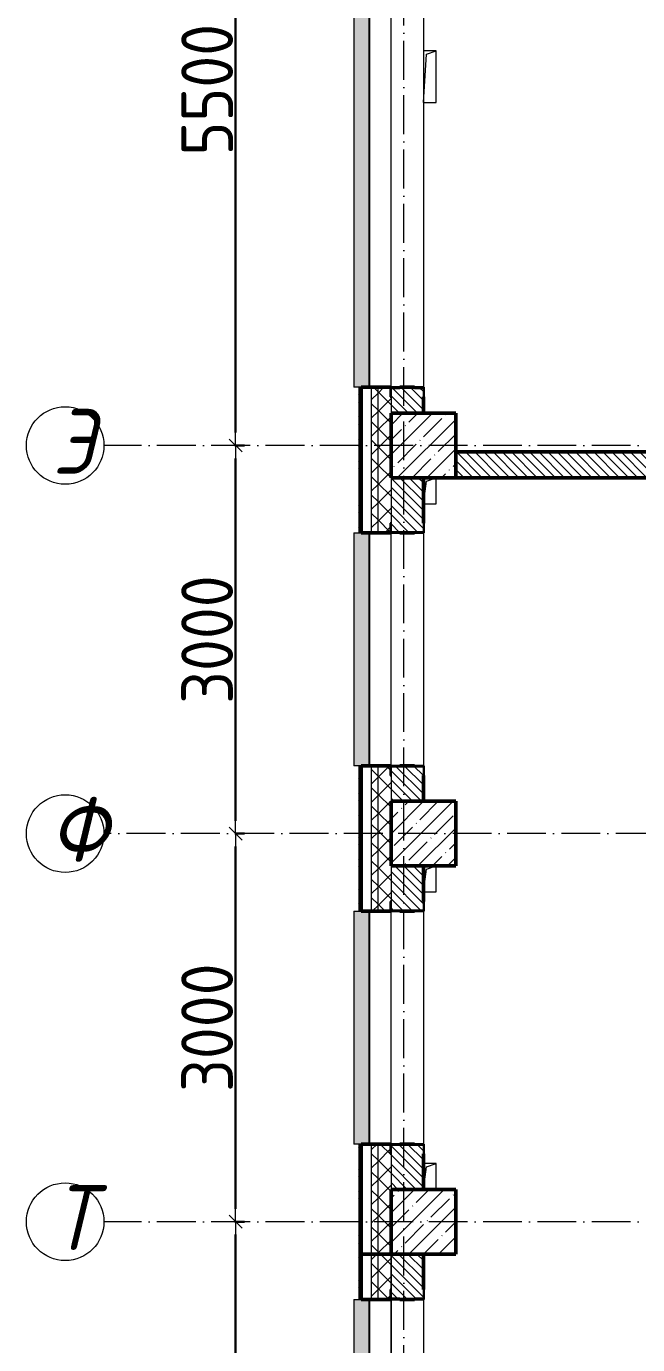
# Model space of a CAD drawing. Header units: millimetres. Extents: x -213536 to 1564669, y -45299 to 942238.
# Drawn here: x 539014 to 543739, y 603075 to 613265 of the extents above; entities that cross this region are included whole.
import ezdxf

# ---------------------------------------------------------------- set-up
doc = ezdxf.new("R2010")
doc.units = ezdxf.units.MM
doc.linetypes.add('50_200_ШТРИХ_1Т_ш5_п1_п1_', pattern=[700, 500, -100, 0, -100])
for name, color, linetype, lineweight in [('3.1) ЖБ окна 1.2 м', 102, 'Continuous', 30), ('A-____-____-DIMS', 7, 'Continuous', 9), ('A-GENM-____-MCUT', 7, 'Continuous', 25), ('A-GENM-____-OTLN', 7, 'Continuous', 9), ('A-GENM-____-OTLN-1', 7, 'Continuous', 25), ('A-GLAZ-____-OTLN', 7, 'Continuous', 9), ('A-WALL-____-MCUT-2', 7, 'Continuous', 50), ('A-WALL-____-MCUT-3', 7, 'Continuous', 9), ('A-WALL-____-OTLN', 7, 'Continuous', 9), ('A-WALL-____-PATT-1', 7, 'Continuous', 9), ('A-WALL-FNSH-MCUT-1', 7, 'Continuous', 9), ('S-COLS-____-MCUT', 7, 'Continuous', 50), ('S-COLS-____-OTLN', 7, 'Continuous', 9), ('S-GRID-____-IDEN', 7, 'Continuous', 9), ('S-GRID-____-OTLN-1', 7, '50_200_ШТРИХ_1Т_ш5_п1_п1_', 9)]:
    doc.layers.add(name, color=color, linetype=linetype, lineweight=lineweight)
doc.layers.add('A-GLAZ-____-OTLN-1', color=7, linetype='Continuous', lineweight=9, true_color=0xc0c0c0)
doc.styles.add('ISOCPEUR_I', font='isocpeui.ttf', dxfattribs={"width": 0.9, "height": 2.5})
doc.styles.add('СПДС', font='isocpeur.ttf', dxfattribs={"width": 0.9})
doc.dimstyles.new('Размера А3', dxfattribs={"dimtxt": 200, "dimasz": 100, "dimexe": 70, "dimexo": 100, "dimgap": 20, "dimtad": 1, "dimdec": 0, "dimrnd": 10, "dimzin": 0, "dimdsep": 46, "dimtxsty": 'СПДС', "dimblk": 'ARROWHEAD_6', "dimcen": 1, "dimclrd": 256, "dimclre": 256, "dimclrt": 256, "dimazin": 0, "dimtfac": 1, "dimtdec": 0, "dimtmove": 2, "dimatfit": 3, "dimfxl": 1, "dimtolj": 1, "dimtzin": 0, "dimarcsym": 0})
pattern_1 = [(135, (544282.637, 571544.04), (-35.35534, -35.35534), [])]
pattern_2 = [(45, (544282.64, 571544.04), (-70.71068, 70.71068), []), (135, (544282.64, 571544.04), (-70.71068, -70.71068), [])]
pattern_3 = [(45, (544282.64, 571544.04), (-85.5366, 85.5366), []), (45, (544339.66, 571544.04), (-85.5366, 85.5366), [])]

# ---------------------------------------------------------------- blocks, each defined once
blk = doc.blocks.new('BSC_Колонна _Прямоугольная - 500х500-V36-АР1_План отверстий 2 этажа в осях 1-64_А-ГГ')
at = {"layer": 'S-COLS-____-OTLN'}
h = blk.add_hatch(dxfattribs=at)
h.set_pattern_fill('FP_65', color=256, style=0, pattern_type=2)
h.set_pattern_definition([(45, (2200, -32481.04), (-114.04925, 114.04925), []), (45, (2314.05, -32481.04), (-114.04925, 114.04925), [201.613, -40.323, 3.353, -36.97])])
h.paths.add_polyline_path([(-250, -250), (250, -250), (250, 250), (-250, 250), (-250, 75)], flags=0)
at = {"layer": 'S-COLS-____-MCUT'}
for p, q in [((250, 250), (-250, 250)), ((-250, 250), (-250, -250)), ((250, -250), (250, 250)), ((-250, -250), (250, -250))]:
    blk.add_line(p, q, dxfattribs=at)
blk = doc.blocks.new('BSC_Колонна _Прямоугольная - 500х500-V48-АР1_План отверстий 2 этажа в осях 1-64_А-ГГ')
at = {"layer": 'S-COLS-____-OTLN'}
h = blk.add_hatch(dxfattribs=at)
h.set_pattern_fill('FP_77', color=256, style=0, pattern_type=2)
h.set_pattern_definition([(45, (2200, -35481.04), (-114.04925, 114.04925), []), (45, (2314.05, -35481.04), (-114.04925, 114.04925), [201.613, -40.323, 3.353, -36.97])])
h.paths.add_polyline_path([(-250, -250), (250, -250), (250, 250), (-250, 250)], flags=0)
at = {"layer": 'S-COLS-____-MCUT'}
for p, q in [((250, 250), (-250, 250)), ((-250, 250), (-250, -250)), ((250, -250), (250, 250)), ((-250, -250), (250, -250))]:
    blk.add_line(p, q, dxfattribs=at)
blk = doc.blocks.new('BSC_Колонна _Прямоугольная - 500х500-V101-АР1_План отверстий 2 этажа в осях 1-64_А-ГГ')
at = {"layer": 'S-COLS-____-OTLN'}
h = blk.add_hatch(dxfattribs=at)
h.set_pattern_fill('FP_130', color=256, style=0, pattern_type=2)
h.set_pattern_definition([(45, (2200, -38481.04), (-114.04925, 114.04925), []), (45, (2314.05, -38481.04), (-114.04925, 114.04925), [201.613, -40.323, 3.353, -36.97])])
h.paths.add_polyline_path([(-250, -250), (250, -250), (250, 250), (-250, 250), (-250, 95)], flags=0)
at = {"layer": 'S-COLS-____-MCUT'}
for p, q in [((250, 250), (-250, 250)), ((-250, 250), (-250, -250)), ((250, -250), (250, 250)), ((-250, -250), (250, -250))]:
    blk.add_line(p, q, dxfattribs=at)
blk = doc.blocks.new('Фахверк_СКБ_Уголок - 250_2700-27497298-АР1_План отверстий 2 этажа в осях 1-64_А-ГГ')
at = {"layer": 'A-GENM-____-MCUT'}
for p, q in [((200, 181), (125, 181)), ((125, 181), (125, 106)), ((125, 106), (131, 106)), ((131, 106), (131, 175)), ((131, 175), (200, 175)), ((200, 175), (200, 181)), ((131, -6), (125, -6)), ((125, -6), (125, -81)), ((125, -81), (200, -81)), ((131, -75), (131, -6)), ((200, -75), (131, -75)), ((200, -81), (200, -75))]:
    blk.add_line(p, q, dxfattribs=at)
blk = doc.blocks.new('AR_Отверстие прямоугольное _в плите_ - AR_Отверстие прямоугольное _в плите_-30510733-АР1_План отверстий 2 этажа в осях 1-64_А-ГГ')
at = {"layer": 'A-GENM-____-OTLN'}
for p, q in [((-50, -100), (-25, 75)), ((-25, 75), (50, 100)), ((50, -100), (50, 100)), ((-50, -100), (50, -100))]:
    blk.add_line(p, q, dxfattribs=at)
blk = doc.blocks.new('AR_Отверстие прямоугольное _в плите_ - AR_Отверстие прямоугольное _в плите_-V158-АР1_План отверстий 2 этажа в осях 1-64_А-ГГ')
at = {"layer": 'A-GENM-____-OTLN'}
for p, q in [((50, 100), (-50, 100)), ((-50, -100), (-25, 75)), ((-25, 75), (50, 100)), ((50, -100), (50, 100))]:
    blk.add_line(p, q, dxfattribs=at)
blk = doc.blocks.new('AR_Отверстие прямоугольное _в плите_ - AR_Отверстие прямоугольное _в плите_-V170-АР1_План отверстий 2 этажа в осях 1-64_А-ГГ')
at = {"layer": 'A-GENM-____-OTLN'}
for p, q in [((50, 200), (-50, 200)), ((-50, -200), (-25, 175)), ((-25, 175), (50, 200)), ((50, -200), (50, 200)), ((-50, -200), (50, -200))]:
    blk.add_line(p, q, dxfattribs=at)
blk = doc.blocks.new('Отлив_СКБ - Отлив витража_120_НВФ-31886035-АР1_План отверстий 2 этажа в осях 1-64_А-ГГ')
at = {"layer": 'A-GLAZ-____-OTLN-1'}
for points in [[(0, 120), (0, 2), (4800, 2), (4800, 120), (3085, 120)], [(0, 2), (0, 0), (4800, 0), (4800, 2), (3085, 2)]]:
    blk.add_hatch(color=256, dxfattribs=at).paths.add_polyline_path(points, flags=0)
at = {"layer": 'A-GLAZ-____-OTLN'}
for p, q in [((0, 83), (0, 120)), ((4800, 120), (0, 120)), ((4800, 120), (4800, 83)), ((0, 2), (4800, 2)), ((4800, 0), (0, 0))]:
    blk.add_line(p, q, dxfattribs=at)
blk = doc.blocks.new('Отлив_СКБ - Отлив витража_120_НВФ-31885689-АР1_План отверстий 2 этажа в осях 1-64_А-ГГ')
at = {"layer": 'A-GLAZ-____-OTLN-1'}
for points in [[(1800, 2), (1800, 120), (0, 120), (0, 2), (1103, 2)], [(1103, 0), (1800, 0), (1800, 2), (0, 2), (0, 0)]]:
    blk.add_hatch(color=256, dxfattribs=at).paths.add_polyline_path(points, flags=0)
at = {"layer": 'A-GLAZ-____-OTLN'}
for p, q in [((0, 83), (0, 120)), ((1800, 120), (0, 120)), ((1800, 120), (1800, 83)), ((0, 2), (1800, 2)), ((1800, 0), (0, 0))]:
    blk.add_line(p, q, dxfattribs=at)
blk = doc.blocks.new('Ось сетки - Круг_Ø6_00__ISO-2_5_0_9K_-25732049-АР1_План отверстий 2 этажа в осях 1-64_А-ГГ')
at = {"layer": 'S-GRID-____-IDEN'}
blk.add_circle((0, 0), 3, dxfattribs=at)
blk = doc.blocks.new('ARROWHEAD_6')
at = {"color": 0, "linetype": 'Continuous'}
for p, q in [((0, 0), (-1, 0)), ((-0.5, -0.5), (0.5, 0.5))]:
    blk.add_line(p, q, dxfattribs=at)
blk = doc.blocks.new('*D5492')
at = {"layer": 'A-____-____-DIMS', "lineweight": -2, "transparency": 16777216}
for p, q in [((-19249, 491497), (-19173, 491497)), ((-19243, 485597), (-19243, 491397)), ((-19249, 485497), (-19173, 485497))]:
    blk.add_line(p, q, dxfattribs=at)
at = {"layer": 'Defpoints', "color": 0, "lineweight": 30, "transparency": 16777216}
for p in [(-19349, 491497), (-19243, 491497), (-19349, 485497)]:
    blk.add_point(p, dxfattribs=at)
at = {"layer": 'A-____-____-DIMS', "lineweight": -2, "transparency": 16777216, "xscale": 100, "yscale": 100, "zscale": 100}
for p, rotation in [((-19243, 491497), 90), ((-19243, 485497), 270)]:
    blk.add_blockref('ARROWHEAD_6', p, dxfattribs=dict(at, rotation=rotation))
at = {"layer": 'A-____-____-DIMS', "transparency": 16777216, "insert": (-19463, 488497), "char_height": 400, "attachment_point": 5, "rotation": 90, "style": 'СПДС'}
blk.add_mtext('\\A1;6000', dxfattribs=at)
blk = doc.blocks.new('*D5493')
at = {"layer": 'A-____-____-DIMS', "lineweight": -2, "transparency": 16777216}
for p, q in [((-19249, 494497), (-19173, 494497)), ((-19243, 491597), (-19243, 494397)), ((-19249, 491497), (-19173, 491497))]:
    blk.add_line(p, q, dxfattribs=at)
at = {"layer": 'Defpoints', "color": 0, "lineweight": 30, "transparency": 16777216}
for p in [(-19349, 494497), (-19243, 494497), (-19349, 491497)]:
    blk.add_point(p, dxfattribs=at)
at = {"layer": 'A-____-____-DIMS', "lineweight": -2, "transparency": 16777216, "xscale": 100, "yscale": 100, "zscale": 100}
for p, rotation in [((-19243, 494497), 90), ((-19243, 491497), 270)]:
    blk.add_blockref('ARROWHEAD_6', p, dxfattribs=dict(at, rotation=rotation))
at = {"layer": 'A-____-____-DIMS', "transparency": 16777216, "insert": (-19463, 492997), "char_height": 400, "attachment_point": 5, "rotation": 90, "style": 'СПДС'}
blk.add_mtext('\\A1;3000', dxfattribs=at)
blk = doc.blocks.new('*D5494')
at = {"layer": 'A-____-____-DIMS', "lineweight": -2, "transparency": 16777216}
for p, q in [((-19249, 497497), (-19173, 497497)), ((-19243, 494597), (-19243, 497397)), ((-19249, 494497), (-19173, 494497))]:
    blk.add_line(p, q, dxfattribs=at)
at = {"layer": 'Defpoints', "color": 0, "lineweight": 30, "transparency": 16777216}
for p in [(-19349, 497497), (-19243, 497497), (-19349, 494497)]:
    blk.add_point(p, dxfattribs=at)
at = {"layer": 'A-____-____-DIMS', "lineweight": -2, "transparency": 16777216, "xscale": 100, "yscale": 100, "zscale": 100}
for p, rotation in [((-19243, 497497), 90), ((-19243, 494497), 270)]:
    blk.add_blockref('ARROWHEAD_6', p, dxfattribs=dict(at, rotation=rotation))
at = {"layer": 'A-____-____-DIMS', "transparency": 16777216, "insert": (-19463, 495997), "char_height": 400, "attachment_point": 5, "rotation": 90, "style": 'СПДС'}
blk.add_mtext('\\A1;3000', dxfattribs=at)
blk = doc.blocks.new('*D5495')
at = {"layer": 'A-____-____-DIMS', "lineweight": -2, "transparency": 16777216}
for p, q in [((-19249, 502997), (-19173, 502997)), ((-19243, 497597), (-19243, 502897)), ((-19249, 497497), (-19173, 497497))]:
    blk.add_line(p, q, dxfattribs=at)
at = {"layer": 'Defpoints', "color": 0, "lineweight": 30, "transparency": 16777216}
for p in [(-19349, 502997), (-19243, 502997), (-19349, 497497)]:
    blk.add_point(p, dxfattribs=at)
at = {"layer": 'A-____-____-DIMS', "lineweight": -2, "transparency": 16777216, "xscale": 100, "yscale": 100, "zscale": 100}
for p, rotation in [((-19243, 502997), 90), ((-19243, 497497), 270)]:
    blk.add_blockref('ARROWHEAD_6', p, dxfattribs=dict(at, rotation=rotation))
at = {"layer": 'A-____-____-DIMS', "transparency": 16777216, "insert": (-19463, 500247), "char_height": 400, "attachment_point": 5, "rotation": 90, "style": 'СПДС'}
blk.add_mtext('\\A1;5500', dxfattribs=at)
blk = doc.blocks.new('2этаж')
at = {"layer": 'S-GRID-____-OTLN-1', "color": 251, "ltscale": 0.6, "true_color": 0x636466}
for p, q in [((-17941.7, 454533.3), (-17941.7, 508896.9)), ((11116.1, 497497), (-20260.4, 497497)), ((-9283.2, 494497), (-20260.4, 494497)), ((11116.1, 491497), (-20260.4, 491497))]:
    blk.add_line(p, q, dxfattribs=at)
at = {"layer": 'S-GRID-____-IDEN', "char_height": 500, "attachment_point": 1, "style": 'ISOCPEUR_I'}
for s, insert, width in [('\\fISOCPEUR|b0|i1|c204|p34|;\\W.9;Э', (-20657.8, 497778.9), 223.671), ('\\fISOCPEUR|b0|i1|c204|p34|;\\W.9;Ф', (-20681.7, 494778.9), 281.392), ('\\fISOCPEUR|b0|i1|c204|p34|;\\W.9;Т', (-20657.8, 491778.9), 223.671)]:
    blk.add_mtext(s, dxfattribs=dict(at, insert=insert, width=width))
at = {"layer": 'A-____-____-DIMS'}
for base, p1, p2, picture, middle in [((-19243.1, 502997), (-19349.1, 497497), (-19349.1, 502997), '*D5495', (-19463.1, 500247)), ((-19243.1, 497497), (-19349.1, 494497), (-19349.1, 497497), '*D5494', (-19463.1, 495997)), ((-19243.1, 494497), (-19349.1, 491497), (-19349.1, 494497), '*D5493', (-19463.1, 492997)), ((-19243.1, 491497), (-19349.1, 485497), (-19349.1, 491497), '*D5492', (-19463.1, 488497))]:
    dim = blk.add_linear_dim(base=base, p1=p1, p2=p2, angle=90, dimstyle='Размера А3', override={"dimtxt": 400}, dxfattribs=at)
    dim.commit()
    dim.dimension.update_dxf_attribs({"geometry": picture, "text_midpoint": middle})

msp = doc.modelspace()

# ---------------------------------------------------------------- hatches: boundary and pattern name
at = {"layer": 'A-WALL-____-PATT-1'}
h = msp.add_hatch(dxfattribs=at)
h.set_pattern_fill('FP_3', color=256, style=0, pattern_type=2)
h.set_pattern_definition(pattern_3)
h.paths.add_polyline_path([(541602.6, 603605.1), (541602.6, 604625.1), (541582.6, 604625.1), (541582.6, 603605.1)], flags=0)
h.paths.add_polyline_path([(541582.6, 606425.1), (541602.6, 606425.1), (541602.6, 607550.1), (541582.6, 607550.1), (541582.6, 606679.7)], flags=0)
h.paths.add_polyline_path([(541602.6, 609350.1), (541602.6, 610475.1), (541582.6, 610475.1), (541582.6, 609350.1)], flags=0)
h.paths.add_polyline_path([(541602.6, 615275.1), (541602.6, 616475.1), (541582.6, 616475.1), (541582.6, 615275.1)], flags=0)
h.paths.add_polyline_path([(541582.6, 618275.1), (541602.6, 618275.1), (541602.6, 619525.1), (541582.6, 619525.1), (541582.6, 618719.6)], flags=0)
h = msp.add_hatch(dxfattribs=at)
h.set_pattern_fill('FP_1', color=256, style=0, pattern_type=2)
h.set_pattern_definition(pattern_2)
h.paths.add_polyline_path([(541732.6, 603775.1), (541732.6, 604625.1), (541682.6, 604625.1), (541682.6, 603775.1)], flags=0)
h.paths.add_polyline_path([(541732.6, 606425.1), (541732.6, 607550.1), (541682.6, 607550.1), (541682.6, 606425.1)], flags=0)
h.paths.add_polyline_path([(541732.6, 609350.1), (541732.6, 610475.1), (541682.6, 610475.1), (541682.6, 609350.1)], flags=0)
h.paths.add_polyline_path([(541732.6, 615275.1), (541732.6, 616475.1), (541682.6, 616475.1), (541682.6, 615275.1)], flags=0)
h.paths.add_polyline_path([(541732.6, 618275.1), (541732.6, 619425.1), (541682.6, 619425.1), (541682.6, 618275.1)], flags=0)
h = msp.add_hatch(dxfattribs=at)
h.set_pattern_fill('FP_1', color=256, style=0, pattern_type=2)
h.set_pattern_definition(pattern_2)
h.paths.add_polyline_path([(541832.6, 603775.1), (541832.6, 604550.1), (541826.6, 604550.1), (541826.6, 604625.1), (541732.6, 604625.1), (541732.6, 603775.1)], flags=0)
h.paths.add_polyline_path([(541732.6, 606425.1), (541826.6, 606425.1), (541826.6, 606500.1), (541832.6, 606500.1), (541832.6, 607475.1), (541826.6, 607475.1), (541826.6, 607550.1), (541732.6, 607550.1), (541732.6, 606679.7)], flags=0)
h.paths.add_polyline_path([(541732.6, 609350.1), (541826.6, 609350.1), (541826.6, 609425.1), (541832.6, 609425.1), (541832.6, 610400.1), (541826.6, 610400.1), (541826.6, 610475.1), (541732.6, 610475.1), (541732.6, 609356.1)], flags=0)
h.paths.add_polyline_path([(541832.6, 615275.1), (541832.6, 616400.1), (541826.6, 616400.1), (541826.6, 616475.1), (541732.6, 616475.1), (541732.6, 615275.1)], flags=0)
h.paths.add_polyline_path([(541732.6, 618275.1), (541826.6, 618275.1), (541826.6, 618350.1), (541832.6, 618350.1), (541832.6, 619375.1), (541732.6, 619375.1), (541732.6, 618719.6)], flags=0)
h = msp.add_hatch(dxfattribs=at)
h.set_pattern_fill('FP_6', color=256, style=0, pattern_type=2)
h.set_pattern_definition(pattern_1)
h.paths.add_polyline_path([(542026.6, 610275.1), (542082.6, 610275.1), (542082.6, 610469.1), (542013.6, 610469.1), (542013.6, 610475.1), (541901.6, 610475.1), (541901.6, 610469.1), (541832.6, 610469.1), (541832.6, 610275.1)], flags=0)
h = msp.add_hatch(dxfattribs=at)
h.set_pattern_fill('FP_6', color=256, style=0, pattern_type=2)
h.set_pattern_definition(pattern_1)
h.paths.add_polyline_path([(549232.6, 609775.1), (549382.6, 609775.1), (549382.6, 609975.1), (545882.6, 609975.1), (545882.6, 609906.1), (545876.6, 609906.1), (545876.6, 609975.1), (542332.6, 609975.1), (542332.6, 609775.1), (545876.6, 609775.1), (545876.6, 609844.1), (545882.6, 609844.1), (545882.6, 609775.1), (549132.6, 609775.1)], flags=0)
h = msp.add_hatch(dxfattribs=at)
h.set_pattern_fill('FP_6', color=256, style=0, pattern_type=2)
h.set_pattern_definition(pattern_1)
h.paths.add_polyline_path([(542082.6, 607275.1), (542082.6, 607544.1), (542013.6, 607544.1), (542013.6, 607550.1), (541901.6, 607550.1), (541901.6, 607544.1), (541832.6, 607544.1), (541832.6, 607275.1)], flags=0)
h.paths.add_polyline_path([(542013.6, 609350.1), (542013.6, 609356.1), (542082.6, 609356.1), (542082.6, 609775.1), (541832.6, 609775.1), (541832.6, 609356.1), (541901.6, 609356.1), (541901.6, 609350.1)], flags=0)
h = msp.add_hatch(dxfattribs=at)
h.set_pattern_fill('FP_6', color=256, style=0, pattern_type=2)
h.set_pattern_definition(pattern_1)
h.paths.add_polyline_path([(542082.6, 604275.1), (542082.6, 604619.1), (542013.6, 604619.1), (542013.6, 604625.1), (541901.6, 604625.1), (541901.6, 604619.1), (541832.6, 604619.1), (541832.6, 604275.1)], flags=0)
h.paths.add_polyline_path([(542013.6, 606425.1), (542013.6, 606431.1), (542082.6, 606431.1), (542082.6, 606775.1), (541832.6, 606775.1), (541832.6, 606431.1), (541901.6, 606431.1), (541901.6, 606425.1)], flags=0)
h = msp.add_hatch(dxfattribs=at)
h.set_pattern_fill('FP_1', color=256, style=0, pattern_type=2)
h.set_pattern_definition(pattern_2)
h.paths.add_polyline_path([(541682.6, 598275.1), (541732.6, 598275.1), (541732.6, 598625.1), (541682.6, 598625.1)], flags=0)
h.paths.add_polyline_path([(541682.6, 600425.1), (541732.6, 600425.1), (541732.6, 601625.1), (541682.6, 601625.1)], flags=0)
h.paths.add_polyline_path([(541682.6, 603425.1), (541732.6, 603425.1), (541732.6, 603775.1), (541682.6, 603775.1)], flags=0)
h = msp.add_hatch(dxfattribs=at)
h.set_pattern_fill('FP_1', color=256, style=0, pattern_type=2)
h.set_pattern_definition(pattern_2)
h.paths.add_polyline_path([(541832.6, 598275.1), (541832.6, 598550.1), (541826.6, 598550.1), (541826.6, 598625.1), (541732.6, 598625.1), (541732.6, 598275.1), (541826.6, 598275.1)], flags=0)
h.paths.add_polyline_path([(541826.6, 600425.1), (541826.6, 600500.1), (541832.6, 600500.1), (541832.6, 601550.1), (541826.6, 601550.1), (541826.6, 601625.1), (541732.6, 601625.1), (541732.6, 600425.1)], flags=0)
h.paths.add_polyline_path([(541826.6, 603425.1), (541826.6, 603500.1), (541832.6, 603500.1), (541832.6, 603775.1), (541732.6, 603775.1), (541732.6, 603425.1)], flags=0)
h = msp.add_hatch(dxfattribs=at)
h.set_pattern_fill('FP_6', color=256, style=0, pattern_type=2)
h.set_pattern_definition(pattern_1)
h.paths.add_polyline_path([(542082.6, 598275.1), (542082.6, 598619.1), (542013.6, 598619.1), (542013.6, 598625.1), (541901.6, 598625.1), (541901.6, 598619.1), (541832.6, 598619.1), (541832.6, 598275.1)], flags=0)
h.paths.add_polyline_path([(542013.6, 600425.1), (542013.6, 600431.1), (542082.6, 600431.1), (542082.6, 601619.1), (542013.6, 601619.1), (542013.6, 601625.1), (541901.6, 601625.1), (541901.6, 601619.1), (541832.6, 601619.1), (541832.6, 600431.1), (541901.6, 600431.1), (541901.6, 600425.1)], flags=0)
h.paths.add_polyline_path([(542013.6, 603425.1), (542013.6, 603431.1), (542082.6, 603431.1), (542082.6, 603775.1), (541832.6, 603775.1), (541832.6, 603431.1), (541901.6, 603431.1), (541901.6, 603425.1)], flags=0)
h = msp.add_hatch(dxfattribs=at)
h.set_pattern_fill('FP_3', color=256, style=0, pattern_type=2)
h.set_pattern_definition(pattern_3)
h.paths.add_polyline_path([(541602.6, 598350.1), (541602.6, 598625.1), (541582.6, 598625.1), (541582.6, 598350.1)], flags=0)
h.paths.add_polyline_path([(541582.6, 600425.1), (541602.6, 600425.1), (541602.6, 601625.1), (541582.6, 601625.1)], flags=0)
h.paths.add_polyline_path([(541602.6, 603425.1), (541602.6, 603605.1), (541582.6, 603605.1), (541582.6, 603425.1)], flags=0)

# ---------------------------------------------------------------- linework, layer by layer
at = {"layer": 'A-WALL-____-MCUT-2'}
for p, q in [((541826.6, 610475.1), (541602.6, 610475.1)), ((541602.6, 610475.1), (541602.6, 609350.1)), ((542013.6, 610475.1), (541901.6, 610475.1)), ((542082.6, 610275.1), (542082.6, 610400.1)), ((545807.6, 609975.1), (542332.6, 609975.1)), ((542082.6, 609425.1), (542082.6, 609775.1)), ((542332.6, 609775.1), (545807.6, 609775.1)), ((541602.6, 609350.1), (541826.6, 609350.1)), ((541901.6, 609350.1), (542013.6, 609350.1)), ((541826.6, 607550.1), (541602.6, 607550.1)), ((541602.6, 607550.1), (541602.6, 606425.1)), ((542013.6, 607550.1), (541901.6, 607550.1)), ((542082.6, 607275.1), (542082.6, 607475.1)), ((542082.6, 606500.1), (542082.6, 606775.1)), ((541602.6, 606425.1), (541826.6, 606425.1)), ((541901.6, 606425.1), (542013.6, 606425.1)), ((541826.6, 604625.1), (541602.6, 604625.1)), ((541602.6, 604625.1), (541602.6, 603775.1)), ((542013.6, 604625.1), (541901.6, 604625.1)), ((542082.6, 604275.1), (542082.6, 604550.1)), ((541602.6, 603775.1), (541832.6, 603775.1)), ((541832.6, 603775.1), (541602.6, 603775.1)), ((541602.6, 603775.1), (541602.6, 603425.1)), ((542082.6, 603500.1), (542082.6, 603775.1)), ((541602.6, 603425.1), (541602.6, 603605.1)), ((541602.6, 603425.1), (541826.6, 603425.1)), ((541901.6, 603425.1), (542013.6, 603425.1))]:
    msp.add_line(p, q, dxfattribs=at)
at = {"layer": 'A-WALL-____-MCUT-3'}
for p, q in [((541682.6, 609350.1), (541682.6, 610475.1)), ((541732.6, 609350.1), (541732.6, 610475.1)), ((541832.6, 610400.1), (541832.6, 610275.1)), ((541832.6, 609775.1), (541832.6, 609425.1)), ((541682.6, 606425.1), (541682.6, 607550.1)), ((541732.6, 606425.1), (541732.6, 607550.1)), ((541832.6, 607475.1), (541832.6, 607275.1)), ((541832.6, 606775.1), (541832.6, 606500.1)), ((541682.6, 603775.1), (541682.6, 604625.1)), ((541732.6, 603775.1), (541732.6, 604625.1)), ((541832.6, 604550.1), (541832.6, 604275.1)), ((541682.6, 603425.1), (541682.6, 603775.1)), ((541732.6, 603425.1), (541732.6, 603775.1)), ((541832.6, 603775.1), (541832.6, 603500.1)), ((541832.6, 603500.1), (541832.6, 603775.1))]:
    msp.add_line(p, q, dxfattribs=at)
at = {"layer": 'A-WALL-____-OTLN'}
for p, q in [((541832.6, 610475.1), (541832.6, 615275.1)), ((542082.6, 615275.1), (542082.6, 610475.1)), ((541832.6, 607550.1), (541832.6, 609350.1)), ((542082.6, 609350.1), (542082.6, 607550.1)), ((541832.6, 604625.1), (541832.6, 606425.1)), ((542082.6, 606425.1), (542082.6, 604625.1)), ((541832.6, 601625.1), (541832.6, 603425.1)), ((541832.6, 603425.1), (541832.6, 601625.1)), ((542082.6, 603425.1), (542082.6, 601625.1))]:
    msp.add_line(p, q, dxfattribs=at)
at = {"layer": 'A-WALL-FNSH-MCUT-1'}
for p, q in [((541582.6, 610475.1), (541582.6, 609350.1)), ((541602.6, 610475.1), (541582.6, 610475.1)), ((541582.6, 609350.1), (541602.6, 609350.1)), ((541582.6, 607550.1), (541582.6, 606425.1)), ((541602.6, 607550.1), (541582.6, 607550.1)), ((541582.6, 606425.1), (541602.6, 606425.1)), ((541582.6, 604625.1), (541582.6, 603605.1)), ((541602.6, 604625.1), (541582.6, 604625.1)), ((541602.6, 603605.1), (541602.6, 603775.1)), ((541582.6, 603605.1), (541582.6, 603425.1)), ((541582.6, 603425.1), (541602.6, 603425.1))]:
    msp.add_line(p, q, dxfattribs=at)

# ---------------------------------------------------------------- block references
at = {"layer": '3.1) ЖБ окна 1.2 м'}
msp.add_blockref('2этаж', (559874.3, 112528.1), dxfattribs=at)
at = {"layer": 'A-GENM-____-OTLN'}
for name, p in [('AR_Отверстие прямоугольное _в плите_ - AR_Отверстие прямоугольное _в плите_-V170-АР1_План отверстий 2 этажа в осях 1-64_А-ГГ', (542132.6, 612875.1)), ('AR_Отверстие прямоугольное _в плите_ - AR_Отверстие прямоугольное _в плите_-30510733-АР1_План отверстий 2 этажа в осях 1-64_А-ГГ', (542132.6, 609675.1)), ('AR_Отверстие прямоугольное _в плите_ - AR_Отверстие прямоугольное _в плите_-30510733-АР1_План отверстий 2 этажа в осях 1-64_А-ГГ', (542132.6, 606675.1)), ('AR_Отверстие прямоугольное _в плите_ - AR_Отверстие прямоугольное _в плите_-V158-АР1_План отверстий 2 этажа в осях 1-64_А-ГГ', (542132.6, 604375.1))]:
    msp.add_blockref(name, p, dxfattribs=at)
at = {"layer": 'A-GENM-____-OTLN-1'}
for p, rotation in [((541907.6, 610600.1), 269.9999999999999), ((542007.6, 609225.1), 89.99999999999991), ((541907.6, 607675.1), 269.9999999999999), ((542007.6, 606300.1), 89.99999999999991), ((541907.6, 604750.1), 269.9999999999999), ((542007.6, 603300.1), 89.99999999999991)]:
    msp.add_blockref('Фахверк_СКБ_Уголок - 250_2700-27497298-АР1_План отверстий 2 этажа в осях 1-64_А-ГГ', p, dxfattribs=dict(at, rotation=rotation))
at = {"layer": 'A-GLAZ-____-OTLN', "rotation": 90}
for name, p in [('Отлив_СКБ - Отлив витража_120_НВФ-31886035-АР1_План отверстий 2 этажа в осях 1-64_А-ГГ', (541665.6, 610475.1)), ('Отлив_СКБ - Отлив витража_120_НВФ-31885689-АР1_План отверстий 2 этажа в осях 1-64_А-ГГ', (541665.6, 607550.1)), ('Отлив_СКБ - Отлив витража_120_НВФ-31885689-АР1_План отверстий 2 этажа в осях 1-64_А-ГГ', (541665.6, 604625.1)), ('Отлив_СКБ - Отлив витража_120_НВФ-31885689-АР1_План отверстий 2 этажа в осях 1-64_А-ГГ', (541665.6, 601625.1))]:
    msp.add_blockref(name, p, dxfattribs=at)
at = {"layer": 'S-COLS-____-OTLN'}
for name, p in [('BSC_Колонна _Прямоугольная - 500х500-V101-АР1_План отверстий 2 этажа в осях 1-64_А-ГГ', (542082.6, 610025.1)), ('BSC_Колонна _Прямоугольная - 500х500-V48-АР1_План отверстий 2 этажа в осях 1-64_А-ГГ', (542082.6, 607025.1)), ('BSC_Колонна _Прямоугольная - 500х500-V36-АР1_План отверстий 2 этажа в осях 1-64_А-ГГ', (542082.6, 604025.1))]:
    msp.add_blockref(name, p, dxfattribs=at)
at = {"layer": 'S-GRID-____-IDEN', "xscale": 99.99999999999993, "yscale": 99.99999999999993, "zscale": 99.99999999999993}
for p, rotation in [((539313.9, 610025.1), 89.99999999999982), ((539313.9, 607025.1), 89.9999999999998), ((539313.9, 604025.1), 89.9999999999998)]:
    msp.add_blockref('Ось сетки - Круг_Ø6_00__ISO-2_5_0_9K_-25732049-АР1_План отверстий 2 этажа в осях 1-64_А-ГГ', p, dxfattribs=dict(at, rotation=rotation))

doc.saveas('drawing.dxf')
